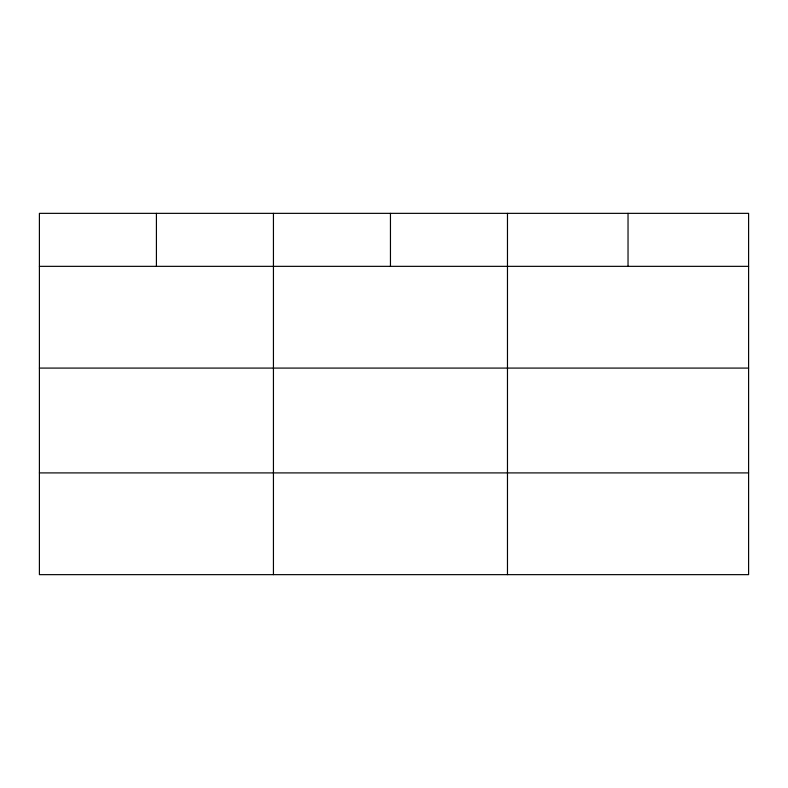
<?xml version="1.0" encoding="UTF-8"?>
<svg xmlns="http://www.w3.org/2000/svg" width="788" height="788" viewBox="0 0 788 788"><rect width="100%" height="100%" fill="white"/><g stroke="black" fill="none" stroke-linecap="round" stroke-linejoin="round"><path stroke-width="1.18" d="M748.6 368.085L748.6 213.351L39.4 213.351L39.4 574.649L748.6 574.649L748.6 368.085L39.4 368.085M39.4 266.344L748.6 266.344M39.4 472.908L748.6 472.908M628.036 213.351L628.036 266.344M507.472 213.351L507.472 574.649M390.454 213.351L390.454 266.344M273.436 213.351L273.436 574.649M156.418 213.351L156.418 266.344"/></g></svg>
